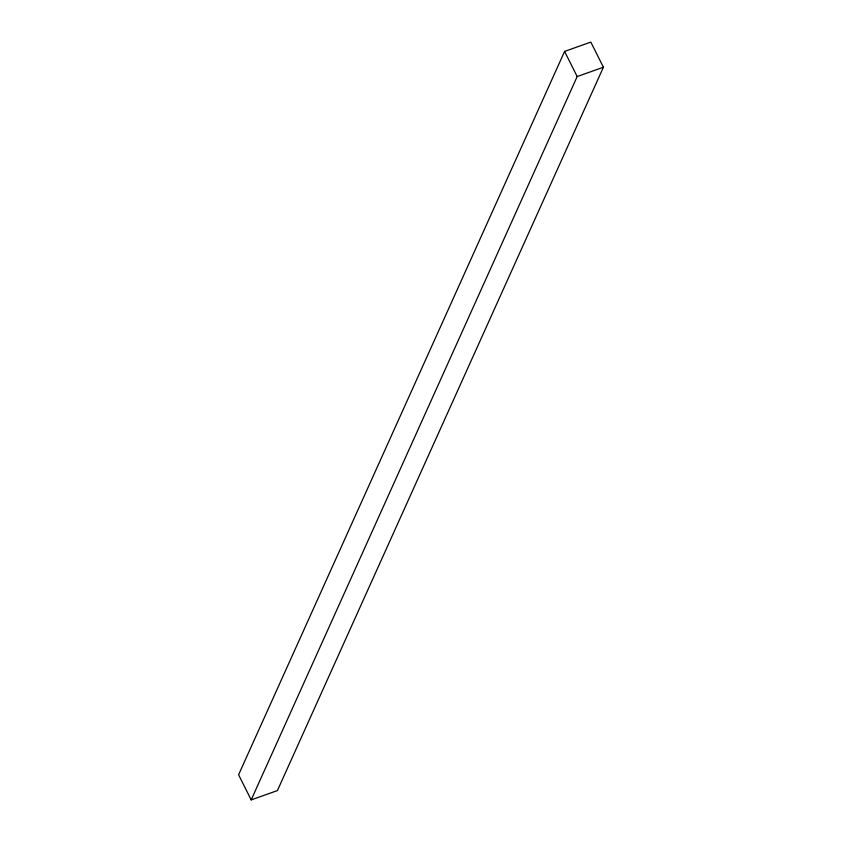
<?xml version="1.0" encoding="UTF-8"?>
<svg xmlns="http://www.w3.org/2000/svg" width="842" height="842" viewBox="0 0 842 842"><rect width="100%" height="100%" fill="white"/><g stroke="black" fill="none" stroke-linecap="round" stroke-linejoin="round"><path stroke-width="1.26" d="M564.593 51.415L238.591 774.766L251.179 799.9L277.407 790.585L603.409 67.234L590.821 42.1L564.593 51.415L577.18 76.548L251.179 799.9M577.18 76.548L603.409 67.234"/></g></svg>
